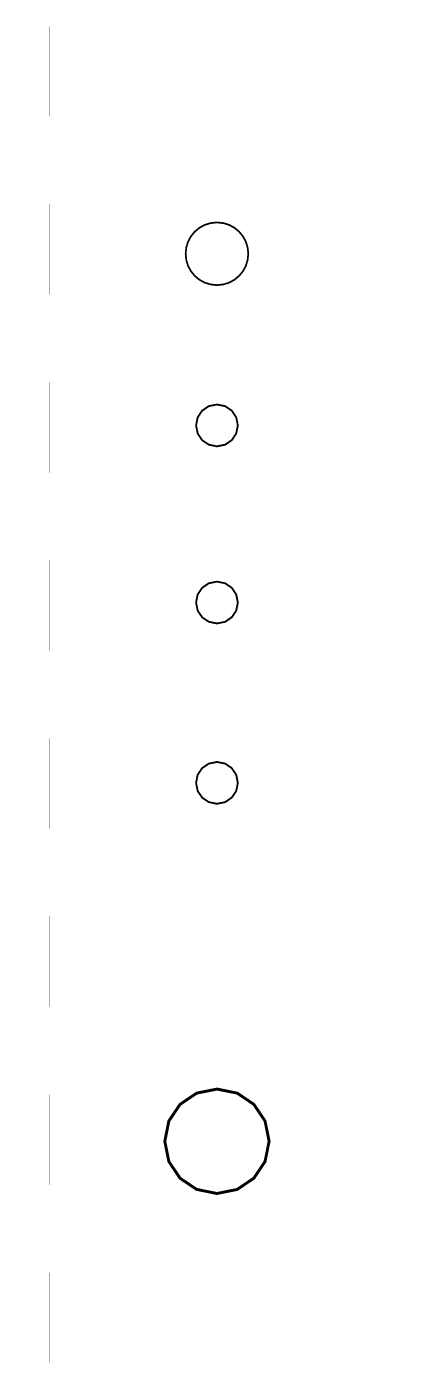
# Model space of a CAD drawing. Extents: x 0 to 2.26, y 0 to 7.76.
import ezdxf

# ---------------------------------------------------------------- set-up
doc = ezdxf.new("R2010")
doc.units = 0
doc.layers.get('0').update_dxf_attribs({"linetype": 'CONTINUOUS'})

msp = doc.modelspace()

# ---------------------------------------------------------------- linework, layer by layer
at = {"color": 0}
for points, const_width in [([(0.134766, 0), (0.134766, 0.520344), (0.135417, 0.520344), (0.135417, 1.03168), (0.134766, 1.03168), (0.134766, 1.55507), (0.135417, 1.55507), (0.135417, 2.0664), (0.134766, 2.0664), (0.134766, 2.58979), (0.135417, 2.58979), (0.135417, 3.10113), (0.134766, 3.10113), (0.134766, 3.62446), (0.135417, 3.62446), (0.135417, 4.13579), (0.134766, 4.13579), (0.134766, 4.65918), (0.135417, 4.65918), (0.135417, 5.17051), (0.134766, 5.17051), (0.134766, 5.6939), (0.135417, 5.6939), (0.135417, 6.20524), (0.134766, 6.20524), (0.134766, 6.72863), (0.135417, 6.72863), (0.135417, 7.23996), (0.134766, 7.23996), (0.134766, 7.76031)], 0.000791), ([(2.12571, 7.76031), (2.12571, 7.23996), (2.12511, 7.23996), (2.12511, 6.72863), (2.12571, 6.72863), (2.12571, 6.20524), (2.12511, 6.20524), (2.12511, 5.6939), (2.12571, 5.6939), (2.12571, 5.17051), (2.12511, 5.17051), (2.12511, 4.65918), (2.12571, 4.65918), (2.12571, 4.13579), (2.12511, 4.13579), (2.12511, 3.62446), (2.12571, 3.62446), (2.12571, 3.10113), (2.12511, 3.10113), (2.12511, 2.58979), (2.12571, 2.58979), (2.12571, 2.0664), (2.12511, 2.0664), (2.12511, 1.55507), (2.12571, 1.55507), (2.12571, 1.03168), (2.12511, 1.03168), (2.12511, 0.520344), (2.12571, 0.520344), (2.12571, 0)], 0.000791), ([(0.000109, 7.6256), (0.756565, 7.6256), (0.756565, 7.625), (1.50396, 7.625), (1.50396, 7.6256), (2.26042, 7.6256)], 0.000792), ([(2.26042, 0.134657), (1.50396, 0.134657), (1.50396, 0.135308), (0.756565, 0.135308), (0.756565, 0.134657), (0.000109, 0.134657)], 0.000792)]:
    msp.add_lwpolyline(points, dxfattribs=dict(at, const_width=const_width))
for points, const_width in [([(1.28885, 6.44119), (1.2851, 6.40451), (1.27452, 6.37033), (1.2577, 6.33942), (1.23546, 6.31244), (1.2085, 6.29025), (1.17757, 6.27344), (1.14339, 6.26286), (1.10672, 6.25911), (1.06999, 6.26286), (1.03581, 6.27344), (1.00488, 6.29025), (0.977919, 6.31244), (0.955729, 6.33942), (0.938911, 6.37033), (0.928331, 6.40451), (0.924642, 6.44119), (0.928331, 6.47792), (0.938911, 6.5121), (0.955729, 6.54303), (0.977919, 6.56999), (1.00488, 6.59224), (1.03581, 6.60906), (1.06999, 6.61963), (1.10672, 6.62332), (1.14339, 6.61963), (1.17757, 6.60906), (1.2085, 6.59224), (1.23546, 6.56999), (1.2577, 6.54303), (1.27452, 6.5121), (1.2851, 6.47792), (1.28885, 6.44119)], 0.010174), ([(1.2283, 5.44374), (1.2187, 5.39643), (1.19265, 5.35781), (1.15402, 5.33176), (1.10672, 5.32215), (1.05941, 5.33176), (1.02078, 5.35781), (0.994738, 5.39643), (0.985189, 5.44374), (0.994738, 5.4911), (1.02078, 5.52974), (1.05941, 5.55578), (1.10672, 5.56532), (1.15402, 5.55578), (1.19265, 5.52974), (1.2187, 5.4911), (1.2283, 5.44374)], 0.010798), ([(1.2283, 4.41456), (1.2187, 4.36724), (1.19265, 4.32861), (1.15402, 4.30257), (1.10672, 4.29297), (1.05941, 4.30257), (1.02078, 4.32861), (0.994738, 4.36724), (0.985189, 4.41456), (0.994738, 4.46186), (1.02078, 4.50049), (1.05941, 4.52653), (1.10672, 4.53608), (1.15402, 4.52653), (1.19265, 4.50049), (1.2187, 4.46186), (1.2283, 4.41456)], 0.010798), ([(1.2283, 3.36664), (1.2187, 3.31933), (1.19265, 3.28071), (1.15402, 3.25467), (1.10672, 3.24507), (1.05941, 3.25467), (1.02078, 3.28071), (0.994738, 3.31933), (0.985189, 3.36664), (0.994738, 3.41396), (1.02078, 3.45258), (1.05941, 3.47863), (1.10672, 3.48817), (1.15402, 3.47863), (1.19265, 3.45258), (1.2187, 3.41396), (1.2283, 3.36664)], 0.010798), ([(1.41026, 1.28385), (1.38639, 1.16574), (1.32134, 1.06928), (1.22483, 1.00423), (1.10672, 0.98036), (0.988553, 1.00423), (0.89209, 1.06928), (0.82704, 1.16574), (0.803222, 1.28385), (0.82704, 1.40201), (0.89209, 1.49849), (0.988553, 1.56353), (1.10672, 1.58735), (1.22483, 1.56353), (1.32134, 1.49849), (1.38639, 1.40201), (1.41026, 1.28385)], 0.016957)]:
    msp.add_lwpolyline(points, close=True, dxfattribs=dict(at, const_width=const_width))

doc.saveas('drawing.dxf')
